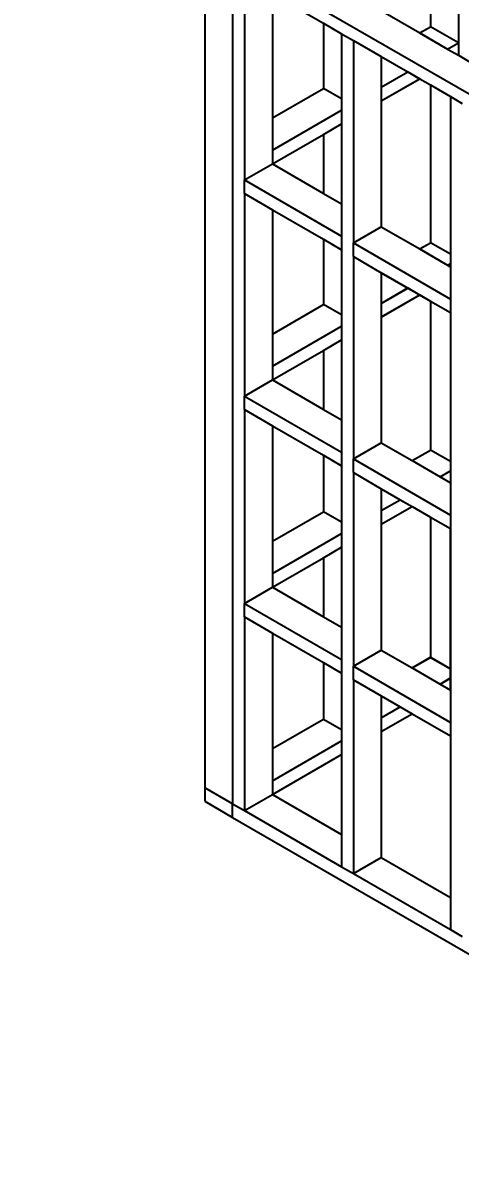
# Model space of a CAD drawing. Header units: millimetres. Extents: x 19458 to 19801, y 4351 to 4752.
# Drawn here: x 19584.948 to 19585.945, y 4519.517 to 4522.101 of the extents above; entities that cross this region are included whole.
import ezdxf

# ---------------------------------------------------------------- set-up
doc = ezdxf.new("R2010")
doc.units = ezdxf.units.MM
for name, color, linetype in [('cotas', 1, 'Continuous'), ('cotas @ 200', 1, 'Continuous'), ('cotas @ 300', 1, 'Continuous'), ('cotas @ 400', 1, 'Continuous')]:
    doc.layers.add(name, color=color, linetype=linetype)
doc.styles.add('century gothic', font='GOTHIC.TTF')
doc.styles.add('COTAS SMC', font='GOTHIC.TTF')
doc.dimstyles.new('ANOTATIVE 100 SMCONSTRUCCIONES', dxfattribs={"dimscale": 0, "dimtxt": 0.18, "dimasz": 0.15, "dimexe": 0.18, "dimexo": 0.09, "dimgap": 0.1, "dimtad": 1, "dimzin": 0, "dimdsep": 46, "dimtxsty": 'century gothic', "dimblk1": 'FLECHA1', "dimblk2": 'FLECHA1', "dimsah": 1, "dimcen": 0.18, "dimdle": 0.075, "dimclrd": 1, "dimclre": 1, "dimclrt": 2, "dimaunit": 1, "dimadec": 0, "dimazin": 0, "dimtfac": 0.75, "dimtix": 1, "dimtmove": 2, "dimatfit": 3, "dimfxl": 0.09, "dimtvp": 1.5, "dimtfill": 1, "dimtolj": 1, "dimtzin": 0, "dimarcsym": 0})
doc.dimstyles.new('PIES SMCONSTRUCCIONES', dxfattribs={"dimscale": 0, "dimtxt": 0.18, "dimasz": 0.2, "dimexe": 0.18, "dimexo": 0, "dimgap": 0.1, "dimtad": 1, "dimdec": 0, "dimlfac": 39.370079, "dimzin": 0, "dimdsep": 46, "dimlunit": 4, "dimtxsty": 'COTAS SMC', "dimblk1": 'FLECHA1', "dimblk2": 'FLECHA1', "dimsah": 1, "dimcen": 0.2, "dimdle": 0.075, "dimclrd": 1, "dimclre": 1, "dimclrt": 2, "dimaunit": 1, "dimadec": 0, "dimazin": 0, "dimtfac": 0.75, "dimtdec": 0, "dimtix": 1, "dimtmove": 2, "dimatfit": 3, "dimfxl": 0.09, "dimtvp": 1.5, "dimtfill": 1, "dimtolj": 1, "dimtzin": 0, "dimarcsym": 0})

# ---------------------------------------------------------------- blocks, each defined once
blk = doc.blocks.new('FLECHA1')
at = {"color": 4}
blk.add_line((-0.246176, -0.248081), (0.248081, 0.25), dxfattribs=at)
at = {"color": 1}
blk.add_line((-1, 0), (0.496162, 0), dxfattribs=at)
blk = doc.blocks.new('*D1597')
at = {"layer": 'cotas', "color": 1, "lineweight": -2, "transparency": 16777216}
for p, q in [((19614.326, 4580.8448), (19614.326, 4610.8448)), ((19597.9836, 4550.8448), (19578.326, 4550.8448)), ((19614.326, 4548.4298), (19614.326, 4550.8448)), ((19597.5339, 4548.4298), (19578.326, 4548.4298)), ((19614.326, 4518.4298), (19614.326, 4488.4298))]:
    blk.add_line(p, q, dxfattribs=at)
at = {"layer": 'Defpoints', "color": 0, "transparency": 16777216}
for p in [(19614.326, 4550.8448), (19615.9836, 4550.8448), (19615.5339, 4548.4298)]:
    blk.add_point(p, dxfattribs=at)
at = {"layer": 'cotas', "color": 1, "lineweight": -2, "transparency": 16777216, "xscale": 30, "yscale": 30, "zscale": 30}
for p, rotation in [((19614.326, 4550.8448), 270), ((19614.326, 4548.4298), 90)]:
    blk.add_blockref('FLECHA1', p, dxfattribs=dict(at, rotation=rotation))
at = {"layer": 'cotas', "color": 2, "transparency": 16777216, "insert": (19575.5307, 4549.6373), "char_height": 36, "attachment_point": 5, "rotation": 90, "style": 'century gothic', "bg_fill": 3, "box_fill_scale": 1.1, "bg_fill_color": 256, "bg_fill_true_color": 13158600, "bg_fill_transparency": 0}
blk.add_mtext('\\A1;2.42', dxfattribs=at)
blk = doc.blocks.new('*D1614')
at = {"layer": 'cotas', "color": 1, "lineweight": -2, "transparency": 16777216}
for p, q in [((19614.326, 4595.8448), (19614.326, 4640.8448)), ((19588.9836, 4550.8448), (19560.326, 4550.8448)), ((19614.326, 4548.4298), (19614.326, 4550.8448)), ((19588.5339, 4548.4298), (19560.326, 4548.4298)), ((19614.326, 4503.4298), (19614.326, 4458.4298))]:
    blk.add_line(p, q, dxfattribs=at)
at = {"layer": 'Defpoints', "color": 0, "transparency": 16777216}
for p in [(19614.326, 4550.8448), (19615.9836, 4550.8448), (19615.5339, 4548.4298)]:
    blk.add_point(p, dxfattribs=at)
at = {"layer": 'cotas', "color": 1, "lineweight": -2, "transparency": 16777216, "xscale": 45, "yscale": 45, "zscale": 45}
for p, rotation in [((19614.326, 4550.8448), 270), ((19614.326, 4548.4298), 90)]:
    blk.add_blockref('FLECHA1', p, dxfattribs=dict(at, rotation=rotation))
at = {"layer": 'cotas', "color": 2, "transparency": 16777216, "insert": (19556.133, 4549.6373), "char_height": 54, "attachment_point": 5, "rotation": 90, "style": 'century gothic', "bg_fill": 3, "box_fill_scale": 1.1, "bg_fill_color": 256, "bg_fill_true_color": 13158600, "bg_fill_transparency": 0}
blk.add_mtext('\\A1;2.42', dxfattribs=at)
blk = doc.blocks.new('*D1667')
at = {"layer": 'cotas', "color": 1, "lineweight": -2, "transparency": 16777216}
for p, q in [((19620.0128, 4611.7533), (19620.0128, 4671.7533)), ((19620.4168, 4551.7533), (19566.0128, 4551.7533)), ((19620.0128, 4550.5333), (19620.0128, 4551.7533)), ((19620.4168, 4550.5333), (19566.0128, 4550.5333)), ((19620.0128, 4490.5333), (19620.0128, 4430.5333))]:
    blk.add_line(p, q, dxfattribs=at)
at = {"layer": 'Defpoints', "color": 0, "transparency": 16777216}
for p in [(19620.0128, 4551.7533), (19620.4168, 4551.7533), (19620.4168, 4550.5333)]:
    blk.add_point(p, dxfattribs=at)
at = {"layer": 'cotas', "color": 1, "lineweight": -2, "transparency": 16777216, "xscale": 60, "yscale": 60, "zscale": 60}
for p, rotation in [((19620.0128, 4551.7533), 270), ((19620.0128, 4550.5333), 90)]:
    blk.add_blockref('FLECHA1', p, dxfattribs=dict(at, rotation=rotation))
at = {"layer": 'cotas', "color": 2, "transparency": 16777216, "insert": (19562.3337, 4551.1433), "char_height": 54, "attachment_point": 5, "rotation": 90, "style": 'COTAS SMC', "bg_fill": 3, "box_fill_scale": 1.1, "bg_fill_color": 256, "bg_fill_true_color": 13158600, "bg_fill_transparency": 0}
blk.add_mtext("\\A1;4'", dxfattribs=at)
blk = doc.blocks.new('*D1673')
at = {"layer": 'cotas', "color": 1, "lineweight": -2, "transparency": 16777216}
for p, q in [((19620.0128, 4631.7533), (19620.0128, 4711.7533)), ((19620.4168, 4551.7533), (19548.0128, 4551.7533)), ((19620.0128, 4550.5333), (19620.0128, 4551.7533)), ((19620.4168, 4550.5333), (19548.0128, 4550.5333)), ((19620.0128, 4470.5333), (19620.0128, 4390.5333))]:
    blk.add_line(p, q, dxfattribs=at)
at = {"layer": 'Defpoints', "color": 0, "transparency": 16777216}
for p in [(19620.0128, 4551.7533), (19620.4168, 4551.7533), (19620.4168, 4550.5333)]:
    blk.add_point(p, dxfattribs=at)
at = {"layer": 'cotas', "color": 1, "lineweight": -2, "transparency": 16777216, "xscale": 80, "yscale": 80, "zscale": 80}
for p, rotation in [((19620.0128, 4551.7533), 270), ((19620.0128, 4550.5333), 90)]:
    blk.add_blockref('FLECHA1', p, dxfattribs=dict(at, rotation=rotation))
at = {"layer": 'cotas', "color": 2, "transparency": 16777216, "insert": (19543.1073, 4551.1433), "char_height": 72, "attachment_point": 5, "rotation": 90, "style": 'COTAS SMC', "bg_fill": 3, "box_fill_scale": 1.1, "bg_fill_color": 256, "bg_fill_true_color": 13158600, "bg_fill_transparency": 0}
blk.add_mtext("\\A1;4'", dxfattribs=at)
blk = doc.blocks.new('ISO GENERAL')
at = {"color": 250}
for p, q in [((-4.5783, -0.0955), (-4.5783, -0.5565)), ((-4.6419, -0.1322), (-4.6419, -0.5198)), ((-5.1562, -0.3557), (-5.1562, -2.2532)), ((-5.0926, -0.3614), (-3.998, -0.9934)), ((-5.0926, -0.3924), (-5.0926, -2.2899)), ((-5.0657, -0.4079), (-5.0657, -0.869)), ((-5.0021, -0.4447), (-5.0021, -0.7277)), ((-5.0021, -0.4447), (-4.8856, -0.5119)), ((-4.7951, -0.4596), (-4.6664, -0.534)), ((-4.8856, -0.5119), (-4.8856, -0.6605)), ((-4.8856, -0.5119), (-4.8444, -0.5357)), ((-4.8444, -0.5357), (-4.8175, -0.5512)), ((-4.8444, -0.5357), (-4.8444, -0.6843)), ((-4.6664, -0.534), (-4.6419, -0.5198)), ((-4.6664, -0.534), (-4.6028, -0.5707)), ((-4.5783, -0.5565), (-4.6419, -0.5198)), ((-4.8175, -0.5512), (-4.8175, -1.0123)), ((-4.8175, -0.5512), (-4.7539, -0.588)), ((-4.6028, -0.5707), (-4.5783, -0.5565)), ((-4.5783, -0.5565), (-4.5783, -0.5848)), ((-4.7539, -0.588), (-4.7539, -0.6579)), ((-4.7539, -0.588), (-4.6933, -0.6229)), ((-4.6028, -0.5707), (-4.5783, -0.5848)), ((-4.5783, -0.5848), (-4.5514, -0.6004)), ((-4.7539, -0.6579), (-4.6933, -0.6229)), ((-4.7539, -0.689), (-4.6664, -0.6385)), ((-4.6933, -0.6229), (-4.6664, -0.6385)), ((-4.6664, -0.6385), (-4.6419, -0.6526)), ((-5.0021, -0.7277), (-4.8856, -0.6605)), ((-4.8444, -0.6843), (-4.8856, -0.6605)), ((-4.7539, -0.6579), (-4.7539, -0.689)), ((-4.6419, -0.6526), (-4.6419, -1.0119)), ((-4.6419, -0.6526), (-4.5962, -0.679)), ((-4.8444, -0.6843), (-4.8444, -0.7102)), ((-4.7539, -0.689), (-4.7539, -0.9756)), ((-4.5962, -0.679), (-4.5693, -0.6945)), ((-4.5962, -0.679), (-4.5962, -1.0383)), ((-5.0021, -0.8012), (-4.8444, -0.7102)), ((-4.8444, -0.7102), (-4.8444, -0.7412)), ((-5.0021, -0.7277), (-5.0021, -0.8012)), ((-4.8856, -0.765), (-4.8444, -0.7412)), ((-4.8444, -0.7412), (-4.8444, -0.9233)), ((-5.0021, -0.8323), (-4.8856, -0.765)), ((-4.8856, -0.765), (-4.8856, -0.8995)), ((-5.0021, -0.8012), (-5.0021, -0.8323)), ((-5.0657, -0.869), (-5.0021, -0.8323)), ((-5.0021, -0.8323), (-4.8856, -0.8995)), ((-5.0657, -0.9), (-5.0657, -0.869)), ((-5.0657, -0.869), (-4.8444, -0.9968)), ((-5.0657, -0.9), (-5.0021, -0.9368)), ((-5.0657, -0.9), (-5.0657, -1.3611)), ((-4.8856, -0.8995), (-4.8444, -0.9233)), ((-4.8444, -0.9233), (-4.8444, -0.9968)), ((-5.0021, -0.9368), (-5.0021, -1.2198)), ((-5.0021, -0.9368), (-4.8856, -1.004)), ((-4.8175, -1.0123), (-4.7539, -0.9756)), ((-4.7539, -0.9756), (-4.6664, -1.0261)), ((-4.8856, -1.004), (-4.8856, -1.1526)), ((-4.8856, -1.004), (-4.8444, -1.0278)), ((-4.8444, -0.9968), (-4.8444, -1.0278)), ((-4.8444, -1.0278), (-4.8444, -1.1764)), ((-4.8175, -1.0433), (-4.8175, -1.0123)), ((-4.8175, -1.0123), (-4.5962, -1.1401)), ((-4.6664, -1.0261), (-4.6419, -1.0119)), ((-4.6664, -1.0261), (-4.6028, -1.0628)), ((-4.5962, -1.0383), (-4.6419, -1.0119)), ((-4.8175, -1.0433), (-4.7539, -1.0801)), ((-4.8175, -1.0433), (-4.8175, -1.5044)), ((-4.6028, -1.0628), (-4.5962, -1.059)), ((-4.5962, -1.0383), (-4.5962, -1.059)), ((-4.5962, -1.059), (-4.5962, -1.0666)), ((-4.7539, -1.0801), (-4.7539, -1.15)), ((-4.7539, -1.0801), (-4.6933, -1.1151)), ((-4.6028, -1.0628), (-4.5962, -1.0666)), ((-4.5962, -1.0666), (-4.5962, -1.1401)), ((-4.7539, -1.15), (-4.6933, -1.1151)), ((-4.7539, -1.1811), (-4.6664, -1.1306)), ((-4.6933, -1.1151), (-4.6664, -1.1306)), ((-4.6664, -1.1306), (-4.6419, -1.1447)), ((-5.0021, -1.2198), (-4.8856, -1.1526)), ((-4.8444, -1.1764), (-4.8856, -1.1526)), ((-4.7539, -1.15), (-4.7539, -1.1811)), ((-4.6419, -1.1447), (-4.6419, -1.4841)), ((-4.6419, -1.1447), (-4.5962, -1.1711)), ((-4.5962, -1.1401), (-4.5962, -1.1711)), ((-4.8444, -1.1764), (-4.8444, -1.2023)), ((-4.7539, -1.1811), (-4.7539, -1.4677)), ((-4.5962, -1.1711), (-4.5962, -1.5105)), ((-5.0021, -1.2933), (-4.8444, -1.2023)), ((-4.8444, -1.2023), (-4.8444, -1.2333)), ((-5.0021, -1.2198), (-5.0021, -1.2933)), ((-4.8856, -1.2571), (-4.8444, -1.2333)), ((-4.8444, -1.2333), (-4.8444, -1.4154)), ((-5.0021, -1.3244), (-4.8856, -1.2571)), ((-4.8856, -1.2571), (-4.8856, -1.3916)), ((-5.0021, -1.2933), (-5.0021, -1.3244)), ((-5.0657, -1.3611), (-5.0021, -1.3244)), ((-5.0021, -1.3244), (-4.8856, -1.3916)), ((-5.0657, -1.3921), (-5.0657, -1.3611)), ((-5.0657, -1.3611), (-4.8444, -1.4889)), ((-5.0657, -1.3921), (-5.0021, -1.4289)), ((-5.0657, -1.3921), (-5.0657, -1.8333)), ((-4.8856, -1.3916), (-4.8444, -1.4154)), ((-4.8444, -1.4154), (-4.8444, -1.4889)), ((-5.0021, -1.4289), (-5.0021, -1.692)), ((-5.0021, -1.4289), (-4.8856, -1.4961)), ((-4.8175, -1.5044), (-4.7539, -1.4677)), ((-4.7539, -1.4677), (-4.6837, -1.5082)), ((-4.8856, -1.4961), (-4.8856, -1.6248)), ((-4.8856, -1.4961), (-4.8444, -1.5199)), ((-4.8444, -1.4889), (-4.8444, -1.5199)), ((-4.6837, -1.5082), (-4.6419, -1.4841)), ((-4.5962, -1.5105), (-4.6419, -1.4841)), ((-4.8444, -1.5199), (-4.8444, -1.6486)), ((-4.8175, -1.5354), (-4.8175, -1.5044)), ((-4.8175, -1.5044), (-4.5962, -1.6322)), ((-4.6837, -1.5082), (-4.62, -1.5449)), ((-4.5962, -1.5105), (-4.5962, -1.5312)), ((-4.8175, -1.5354), (-4.7539, -1.5722)), ((-4.8175, -1.5354), (-4.8175, -1.9766)), ((-4.62, -1.5449), (-4.5962, -1.5312)), ((-4.62, -1.5449), (-4.5962, -1.5587)), ((-4.5962, -1.5312), (-4.5962, -1.5587)), ((-4.7539, -1.5722), (-4.7539, -1.6222)), ((-4.7539, -1.5722), (-4.7105, -1.5972)), ((-4.5962, -1.5587), (-4.5962, -1.6322)), ((-4.7539, -1.6222), (-4.7105, -1.5972)), ((-4.7105, -1.5972), (-4.6837, -1.6127)), ((-5.0021, -1.692), (-4.8856, -1.6248)), ((-4.8444, -1.6486), (-4.8856, -1.6248)), ((-4.7539, -1.6532), (-4.6837, -1.6127)), ((-4.7539, -1.6222), (-4.7539, -1.6532)), ((-4.6837, -1.6127), (-4.6419, -1.6368)), ((-4.8444, -1.6486), (-4.8444, -1.6745)), ((-4.7539, -1.6532), (-4.7539, -1.9398)), ((-4.6419, -1.6368), (-4.6419, -1.9563)), ((-4.6419, -1.6368), (-4.5962, -1.6632)), ((-4.5962, -1.6322), (-4.5962, -1.6632)), ((-5.0021, -1.7655), (-4.8444, -1.6745)), ((-4.8444, -1.6745), (-4.8444, -1.7055)), ((-4.5962, -1.6632), (-4.5962, -1.9826)), ((-5.0021, -1.692), (-5.0021, -1.7655)), ((-4.8856, -1.7293), (-4.8444, -1.7055)), ((-4.8444, -1.7055), (-4.8444, -1.8876)), ((-5.0021, -1.7965), (-4.8856, -1.7293)), ((-4.8856, -1.7293), (-4.8856, -1.8638)), ((-5.0021, -1.7655), (-5.0021, -1.7965)), ((-5.0657, -1.8333), (-5.0021, -1.7965)), ((-5.0021, -1.7965), (-4.8856, -1.8638)), ((-5.0657, -1.8643), (-5.0657, -1.8333)), ((-5.0657, -1.8333), (-4.8444, -1.9611)), ((-5.0657, -1.8643), (-5.0021, -1.9011)), ((-5.0657, -1.8643), (-5.0657, -2.3055)), ((-4.8856, -1.8638), (-4.8444, -1.8876)), ((-5.0021, -1.9011), (-5.0021, -2.1642)), ((-5.0021, -1.9011), (-4.8856, -1.9683)), ((-4.8444, -1.8876), (-4.8444, -1.9611)), ((-4.8444, -1.9611), (-4.8444, -1.9921)), ((-4.8175, -1.9766), (-4.7539, -1.9398)), ((-4.7539, -1.9398), (-4.6837, -1.9804)), ((-4.6837, -1.9804), (-4.6419, -1.9563)), ((-4.6419, -1.9563), (-4.5962, -1.9826)), ((-4.8856, -1.9683), (-4.8856, -2.097)), ((-4.8856, -1.9683), (-4.8444, -1.9921)), ((-4.8175, -2.0076), (-4.8175, -1.9766)), ((-4.8175, -1.9766), (-4.5962, -2.1044)), ((-4.6837, -1.9804), (-4.62, -2.0171)), ((-4.5962, -1.9826), (-4.5962, -2.0034)), ((-4.8444, -1.9921), (-4.8444, -2.1208)), ((-4.8175, -2.0076), (-4.7539, -2.0443)), ((-4.8175, -2.0076), (-4.8175, -2.4488)), ((-4.62, -2.0171), (-4.5962, -2.0034)), ((-4.5962, -2.0034), (-4.5962, -2.0309)), ((-4.62, -2.0171), (-4.5962, -2.0309)), ((-4.5962, -2.0309), (-4.5962, -2.1044)), ((-4.7539, -2.0443), (-4.7539, -2.0944)), ((-4.7539, -2.0443), (-4.7105, -2.0694)), ((-4.7539, -2.0944), (-4.7105, -2.0694)), ((-4.7539, -2.1254), (-4.6837, -2.0849)), ((-4.7105, -2.0694), (-4.6837, -2.0849)), ((-4.6837, -2.0849), (-4.5962, -2.1354)), ((-5.0021, -2.1642), (-4.8856, -2.097)), ((-4.8856, -2.097), (-4.8444, -2.1208)), ((-4.7539, -2.0944), (-4.7539, -2.1254)), ((-4.5962, -2.1044), (-4.5962, -2.1354)), ((-4.8444, -2.1208), (-4.8444, -2.1467)), ((-4.7539, -2.1254), (-4.7539, -2.412)), ((-4.5962, -2.1354), (-4.5962, -2.5031)), ((-5.0021, -2.2377), (-4.8444, -2.1467)), ((-5.0021, -2.1642), (-5.0021, -2.2377)), ((-4.8444, -2.1467), (-4.8444, -2.1777)), ((-5.0021, -2.2687), (-4.8444, -2.1777)), ((-4.8444, -2.1777), (-4.8444, -2.3598)), ((-5.0021, -2.2377), (-5.0021, -2.2687)), ((-5.0926, -2.2899), (-5.1562, -2.2532)), ((-5.1562, -2.2532), (-5.1562, -2.2842)), ((-5.0657, -2.3055), (-5.0021, -2.2687)), ((-5.0021, -2.2687), (-4.8444, -2.3598)), ((-5.1562, -2.2842), (-5.0926, -2.321)), ((-5.0926, -2.321), (-5.0926, -2.2899)), ((-5.0926, -2.2899), (-5.0657, -2.3055)), ((-5.0926, -2.321), (-3.998, -2.9529)), ((-5.0657, -2.3055), (-4.8444, -2.4332)), ((-4.8444, -2.3598), (-4.8444, -2.4332)), ((-4.8175, -2.4488), (-4.7539, -2.412)), ((-4.7539, -2.412), (-4.5962, -2.5031)), ((-4.8444, -2.4332), (-4.8175, -2.4488)), ((-4.8175, -2.4488), (-4.5962, -2.5765)), ((-4.5962, -2.5031), (-4.5962, -2.5765)), ((-4.5962, -2.5765), (-4.5693, -2.5921))]:
    blk.add_line(p, q, dxfattribs=at)
blk = doc.blocks.new('LODS')
at = {"color": 2}
for p, q in [((-35.9976, 0.5174), (-35.9976, 0.0563)), ((-36.0613, 0.4806), (-36.0613, 0.093)), ((-36.5756, 0.2571), (-36.5756, -1.6404)), ((-36.5119, 0.2204), (-36.5119, -1.6771)), ((-36.305, 0.1009), (-36.305, -0.0477)), ((-36.305, 0.1009), (-36.2638, 0.0771)), ((-36.0858, 0.0789), (-36.0613, 0.093)), ((-36.0858, 0.0789), (-36.0221, 0.0421)), ((-35.9976, 0.0563), (-36.0613, 0.093)), ((-36.2638, 0.0771), (-36.2638, -0.0715)), ((-36.0221, 0.0421), (-35.9976, 0.0563)), ((-35.9976, 0.0563), (-35.9976, 0.028)), ((-36.0221, 0.0421), (-35.9976, 0.028)), ((-35.9976, 0.028), (-35.9707, 0.0125)), ((-36.1732, -0.0451), (-36.1126, -0.0101)), ((-36.1732, -0.0761), (-36.0858, -0.0256)), ((-36.1126, -0.0101), (-36.0858, -0.0256)), ((-36.4214, -0.1149), (-36.305, -0.0477)), ((-36.2638, -0.0715), (-36.305, -0.0477)), ((-36.1732, -0.0451), (-36.1732, -0.0761)), ((-36.0613, -0.0398), (-36.0613, -0.3991)), ((-36.0613, -0.0398), (-36.0156, -0.0662)), ((-36.2638, -0.0715), (-36.2638, -0.0974)), ((-36.0156, -0.0662), (-36.0156, -0.4255)), ((-36.4214, -0.1884), (-36.2638, -0.0974)), ((-36.2638, -0.0974), (-36.2638, -0.1284)), ((-36.4214, -0.1149), (-36.4214, -0.1884)), ((-36.305, -0.1522), (-36.2638, -0.1284)), ((-36.2638, -0.1284), (-36.2638, -0.3105)), ((-36.4214, -0.2194), (-36.305, -0.1522)), ((-36.305, -0.1522), (-36.305, -0.2867)), ((-36.4214, -0.1884), (-36.4214, -0.2194)), ((-36.305, -0.2867), (-36.2638, -0.3105)), ((-36.305, -0.3912), (-36.305, -0.5398)), ((-36.305, -0.3912), (-36.2638, -0.415)), ((-36.0858, -0.4132), (-36.0613, -0.3991)), ((-36.0858, -0.4132), (-36.0221, -0.45)), ((-36.0156, -0.4255), (-36.0613, -0.3991)), ((-36.2638, -0.415), (-36.2638, -0.5636)), ((-36.0156, -0.4255), (-36.0156, -0.4462)), ((-36.0221, -0.45), (-36.0156, -0.4462)), ((-36.0221, -0.45), (-36.0156, -0.4538)), ((-36.0156, -0.4462), (-36.0156, -0.4538)), ((-36.1732, -0.4672), (-36.1732, -0.5372)), ((-36.1732, -0.4672), (-36.1126, -0.5022)), ((-36.1732, -0.5372), (-36.1126, -0.5022)), ((-36.1126, -0.5022), (-36.0858, -0.5177)), ((-36.4214, -0.607), (-36.305, -0.5398)), ((-36.2638, -0.5636), (-36.305, -0.5398)), ((-36.1732, -0.5682), (-36.0858, -0.5177)), ((-36.1732, -0.5372), (-36.1732, -0.5682)), ((-36.0858, -0.5177), (-36.0613, -0.5319)), ((-36.0613, -0.5319), (-36.0613, -0.8713)), ((-36.0613, -0.5319), (-36.0156, -0.5583)), ((-36.2638, -0.5636), (-36.2638, -0.5895)), ((-36.0156, -0.5583), (-36.0156, -0.8976)), ((-36.4214, -0.6805), (-36.2638, -0.5895)), ((-36.2638, -0.5895), (-36.2638, -0.6205)), ((-36.4214, -0.607), (-36.4214, -0.6805)), ((-36.4214, -0.7115), (-36.305, -0.6443)), ((-36.305, -0.6443), (-36.2638, -0.6205)), ((-36.305, -0.6443), (-36.305, -0.7788)), ((-36.2638, -0.6205), (-36.2638, -0.8026)), ((-36.4214, -0.6805), (-36.4214, -0.7115)), ((-36.305, -0.7788), (-36.2638, -0.8026)), ((-36.103, -0.8954), (-36.0613, -0.8713)), ((-36.0156, -0.8976), (-36.0613, -0.8713)), ((-36.305, -0.8833), (-36.305, -1.012)), ((-36.305, -0.8833), (-36.2638, -0.9071)), ((-36.103, -0.8954), (-36.0394, -0.9321)), ((-36.0156, -0.8976), (-36.0156, -0.9184)), ((-36.2638, -0.9071), (-36.2638, -1.0358)), ((-36.0394, -0.9321), (-36.0156, -0.9184)), ((-36.0156, -0.9184), (-36.0156, -0.9459)), ((-36.0394, -0.9321), (-36.0156, -0.9459)), ((-36.1732, -0.9594), (-36.1732, -1.0094)), ((-36.1732, -0.9594), (-36.103, -0.9999)), ((-36.1732, -0.9594), (-36.1299, -0.9844)), ((-36.1732, -1.0094), (-36.1299, -0.9844)), ((-36.1732, -1.0404), (-36.103, -0.9999)), ((-36.1299, -0.9844), (-36.103, -0.9999)), ((-36.4214, -1.0792), (-36.305, -1.012)), ((-36.2638, -1.0358), (-36.305, -1.012)), ((-36.1732, -1.0094), (-36.1732, -1.0404)), ((-36.0613, -1.024), (-36.0613, -1.3434)), ((-36.0613, -1.024), (-36.0156, -1.0504)), ((-36.2638, -1.0358), (-36.2638, -1.0617)), ((-36.0156, -1.0504), (-36.0156, -1.3698)), ((-36.0156, -1.4181), (-36.0156, -1.0504)), ((-36.4214, -1.1527), (-36.2638, -1.0617)), ((-36.4214, -1.0792), (-36.4214, -1.1527)), ((-36.2638, -1.0617), (-36.2638, -1.0927)), ((-36.305, -1.1165), (-36.2638, -1.0927)), ((-36.2638, -1.0927), (-36.2638, -1.2748)), ((-36.4214, -1.1837), (-36.305, -1.1165)), ((-36.305, -1.1165), (-36.305, -1.251)), ((-36.4214, -1.1527), (-36.4214, -1.1837)), ((-36.305, -1.251), (-36.2638, -1.2748)), ((-36.103, -1.3676), (-36.0613, -1.3434)), ((-36.0613, -1.3434), (-36.0156, -1.3698)), ((-36.305, -1.3555), (-36.305, -1.4842)), ((-36.305, -1.3555), (-36.2638, -1.3793)), ((-36.103, -1.3676), (-36.0394, -1.4043)), ((-36.2638, -1.3793), (-36.2638, -1.508)), ((-36.0394, -1.4043), (-36.0156, -1.3905)), ((-36.0156, -1.3698), (-36.0156, -1.3905)), ((-36.0156, -1.3905), (-36.0156, -1.4181)), ((-36.0394, -1.4043), (-36.0156, -1.4181)), ((-36.1732, -1.4315), (-36.1732, -1.4816)), ((-36.1732, -1.4315), (-36.1299, -1.4566)), ((-36.1732, -1.4816), (-36.1299, -1.4566)), ((-36.1732, -1.5126), (-36.103, -1.4721)), ((-36.1299, -1.4566), (-36.103, -1.4721)), ((-36.4214, -1.5514), (-36.305, -1.4842)), ((-36.305, -1.4842), (-36.2638, -1.508)), ((-36.1732, -1.4816), (-36.1732, -1.5126)), ((-36.2638, -1.508), (-36.2638, -1.5338)), ((-36.4214, -1.6249), (-36.2638, -1.5338)), ((-36.2638, -1.5338), (-36.2638, -1.5649)), ((-36.4214, -1.5514), (-36.4214, -1.6249)), ((-36.4214, -1.6559), (-36.2638, -1.5649)), ((-36.4214, -1.6249), (-36.4214, -1.6559)), ((-36.5119, -1.6771), (-36.5756, -1.6404)), ((-36.5756, -1.6404), (-36.5756, -1.6714)), ((-36.5756, -1.6714), (-36.5119, -1.7082)), ((-36.5119, -1.7082), (-36.5119, -1.6771))]:
    blk.add_line(p, q, dxfattribs=at)
blk = doc.blocks.new('*U1729')
at = {"layer": 'cotas @ 200'}
dim = blk.add_linear_dim(base=(19614.3260382735, 4550.8448237801), p1=(19615.5338597089, 4548.4298237801), p2=(19615.9836080801, 4550.8448237801), angle=90, dimstyle='ANOTATIVE 100 SMCONSTRUCCIONES', override={"dimscale": 200, "dimtix": 1, "dimtofl": 1, "dimtmove": 1, "dimatfit": 1}, dxfattribs=at)
dim.commit()
dim.dimension.update_dxf_attribs({"geometry": '*D1597', "text_midpoint": (19575.5306609792, 4549.6373237801)})
at = {"layer": 'cotas @ 300'}
dim = blk.add_linear_dim(base=(19614.3260382735, 4550.8448237801), p1=(19615.5338597089, 4548.4298237801), p2=(19615.9836080801, 4550.8448237801), angle=90, dimstyle='ANOTATIVE 100 SMCONSTRUCCIONES', override={"dimscale": 300, "dimtix": 1, "dimtofl": 1, "dimtmove": 1, "dimatfit": 1}, dxfattribs=at)
dim.commit()
dim.dimension.update_dxf_attribs({"geometry": '*D1614', "text_midpoint": (19556.132972332, 4549.6373237801)})
blk = doc.blocks.new('*U1731')
at = {"layer": 'cotas @ 300'}
dim = blk.add_linear_dim(base=(19620.0128, 4551.7533), p1=(19620.4168, 4550.5333), p2=(19620.4168, 4551.7533), angle=90, dimstyle='PIES SMCONSTRUCCIONES', override={"dimscale": 300, "dimtix": 1, "dimtofl": 1, "dimtmove": 2, "dimatfit": 3}, dxfattribs=at)
dim.commit()
dim.dimension.update_dxf_attribs({"geometry": '*D1667', "text_midpoint": (19562.3337, 4551.1433)})
at = {"layer": 'cotas @ 400'}
dim = blk.add_linear_dim(base=(19620.0128, 4551.7533), p1=(19620.4168, 4550.5333), p2=(19620.4168, 4551.7533), angle=90, dimstyle='PIES SMCONSTRUCCIONES', override={"dimscale": 400, "dimtix": 1, "dimtofl": 1, "dimtmove": 2, "dimatfit": 3}, dxfattribs=at)
dim.commit()
dim.dimension.update_dxf_attribs({"geometry": '*D1673', "text_midpoint": (19543.1073, 4551.1433)})

msp = doc.modelspace()

# ---------------------------------------------------------------- block references
at = {"layer": 'cotas'}
msp.add_blockref('*U1729', (0, 0), dxfattribs=at)

# ---------------------------------------------------------------- next in the draw order: block references
msp.add_blockref('*U1731', (0, 0), dxfattribs=at)

# ---------------------------------------------------------------- next in the draw order: block references
at = {"color": 2}
msp.add_blockref('ISO GENERAL', (19590.5186, 4522.6118), dxfattribs=at)
msp.add_blockref('LODS', (19621.9379, 4521.999))

doc.saveas('drawing.dxf')
